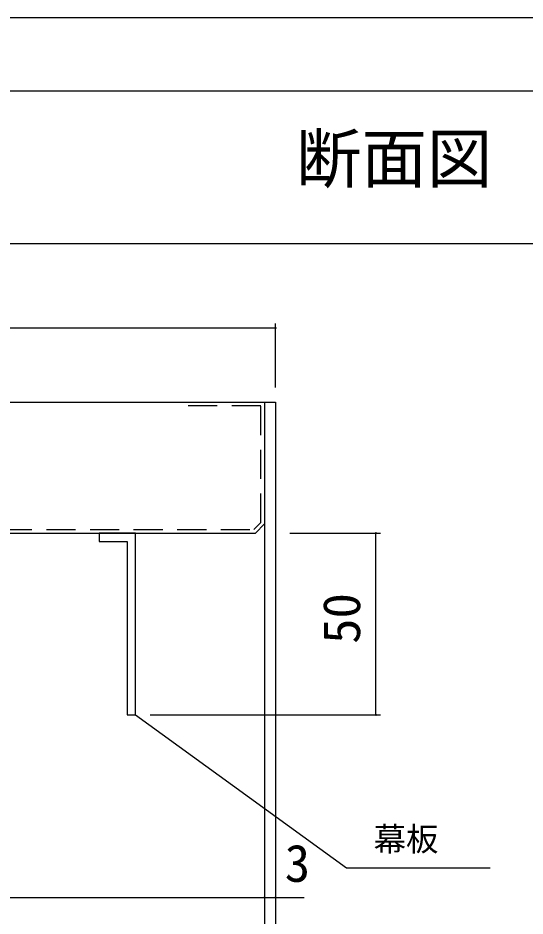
# Model space of a CAD drawing. Units: millimetres, scale not verified. Extents: x -800 to 800, y -554 to 554.
# Drawn here: x -421.1 to -281.7, y 307.1 to 554 of the extents above; entities that cross this region are included whole.
import ezdxf
from ezdxf.enums import TextEntityAlignment as Align

# ---------------------------------------------------------------- set-up
doc = ezdxf.new("R2010")
doc.units = ezdxf.units.MM
doc.header["$LTSCALE"] = 4
doc.linetypes.add('USER9', pattern=[3, 2, -1])
for name, color, linetype, lineweight in [('1-0', 7, 'Continuous', 25), ('1-3_0', 7, 'Continuous', 25), ('2-0', 7, 'Continuous', 25)]:
    doc.layers.add(name, color=color, linetype=linetype, lineweight=lineweight)
doc.styles.add('ＭＳ ゴシック', font='')
doc.styles.get('ＭＳ ゴシック').set_extended_font_data('MS Gothic')

# ---------------------------------------------------------------- blocks, each defined once
blk = doc.blocks.new('1')
at = {"layer": '1-3_0'}
blk.add_lwpolyline([(0, 0), (116.066, -84.003), (195.055, -84.003)], dxfattribs=at)
at = {"layer": '1-3_0', "style": 'ＭＳ ゴシック'}
blk.add_text('幕板', height=13.05, dxfattribs=at).set_placement((131.023, -78.734), align=Align.BOTTOM_LEFT)

msp = doc.modelspace()

# ---------------------------------------------------------------- linework, layer by layer
at = {"layer": '1-0'}
for p, q in [((-779.998, 533.999), (152.002, 533.999)), ((-779.998, 533.999), (152.002, 533.999)), ((-779.998, 491.999), (152.002, 491.999)), ((-779.998, 491.999), (152.002, 491.999))]:
    msp.add_line(p, q, dxfattribs=at)
at = {"layer": '1-3_0'}
msp.add_lwpolyline([(-800, -554), (800, -554), (800, 554), (-800, 554)], close=True, dxfattribs=at)
at = {"layer": '2-0'}
for p, q in [((-350.323, 452.375), (-350.323, 470.02)), ((-522.323, 468.77), (-350.323, 468.77)), ((-522.323, 448.375), (-350.323, 448.375)), ((-353.323, 448.375), (-353.323, 176.743)), ((-353.323, 448.375), (-353.323, 414.875)), ((-350.323, 448.375), (-350.323, 206.875)), ((-355.823, 412.375), (-353.323, 414.875)), ((-438.323, 412.375), (-355.823, 412.375)), ((-398.823, 412.375), (-398.823, 410.075)), ((-388.823, 412.375), (-398.823, 412.375)), ((-388.823, 362.375), (-388.823, 412.375)), ((-346.323, 412.375), (-321.469, 412.375)), ((-322.719, 362.375), (-322.719, 412.375)), ((-398.823, 410.075), (-391.123, 410.075)), ((-391.123, 410.075), (-391.123, 362.375)), ((-391.123, 362.375), (-388.823, 362.375)), ((-384.823, 362.375), (-321.469, 362.375)), ((-353.323, 334.396), (-353.323, 310.912)), ((-353.323, 334.396), (-353.323, 310.912)), ((-350.323, 334.396), (-350.323, 310.912)), ((-519.323, 312.162), (-353.323, 312.162))]:
    msp.add_line(p, q, dxfattribs=at)
at = {"layer": '2-0', "linetype": 'USER9'}
msp.add_lwpolyline([(-438.323, 421.875), (-437.323, 421.875), (-437.323, 413.375), (-356.237, 413.375), (-354.323, 415.289), (-354.323, 447.375), (-374.323, 447.375)], dxfattribs=at)
at = {"layer": '2-0'}
msp.add_lwpolyline([(-353.323, 312.162), (-350.323, 312.162), (-342.431, 312.162)], dxfattribs=at)
for centre, start, end in [((-350.323, 468.77), 0, 180), ((-350.323, 468.77), 180, 0), ((-322.719, 412.375), 90, 270), ((-322.719, 412.375), 270, 90), ((-322.719, 362.375), 90, 270), ((-322.719, 362.375), 270, 90), ((-353.323, 312.162), 0, 180), ((-353.323, 312.162), 0, 180), ((-353.323, 312.162), 180, 0), ((-353.323, 312.162), 180, 0), ((-350.323, 312.162), 0, 180), ((-350.323, 312.162), 180, 0)]:
    msp.add_arc(centre, 0.156, start, end, dxfattribs=at)

# ---------------------------------------------------------------- block references
at = {"layer": '2-0', "xscale": 0.5, "yscale": 0.5}
msp.add_blockref('1', (-388.823, 362.375), dxfattribs=at)

# ---------------------------------------------------------------- texts
at = {"layer": '1-0', "style": 'ＭＳ ゴシック'}
msp.add_text('断面図', height=13.2, dxfattribs=at).set_placement((-344.695, 504.79), align=Align.BOTTOM_LEFT)
at = {"layer": '2-0', "style": 'ＭＳ ゴシック'}
msp.add_text('50', height=10.26, rotation=90, dxfattribs=at).set_placement((-323.955, 381.916), align=Align.BOTTOM_LEFT)
msp.add_text('3', height=10.26, dxfattribs=at).set_placement((-347.765, 313.397), align=Align.BOTTOM_LEFT)

doc.saveas('drawing.dxf')
